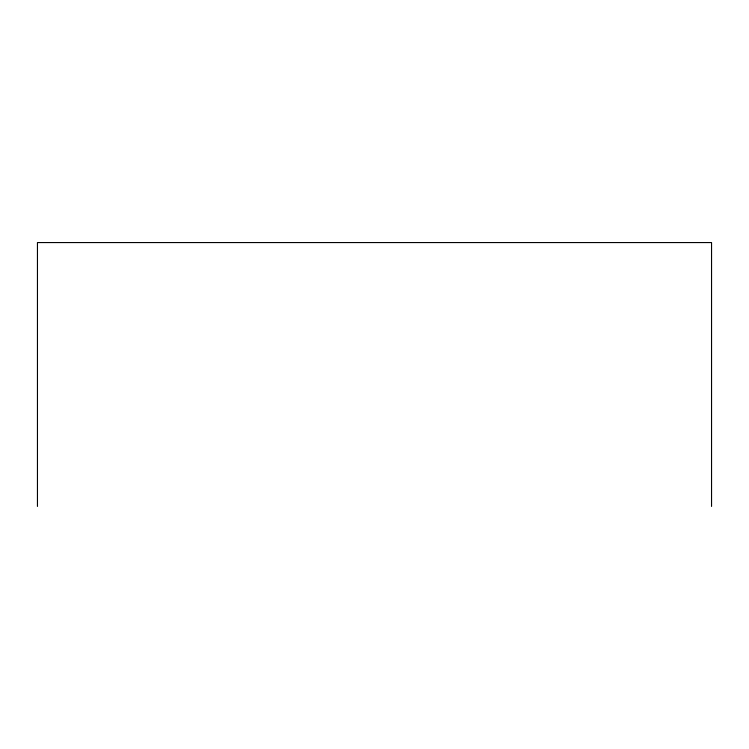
<?xml version="1.0" encoding="UTF-8"?>
<svg xmlns="http://www.w3.org/2000/svg" width="749" height="749" viewBox="0 0 749 749"><rect width="100%" height="100%" fill="white"/><g stroke="black" fill="none" stroke-linecap="round" stroke-linejoin="round"><path stroke-width="1.12" d="M711.55 506.436L711.55 242.564L37.45 242.564L37.45 506.436"/></g></svg>
